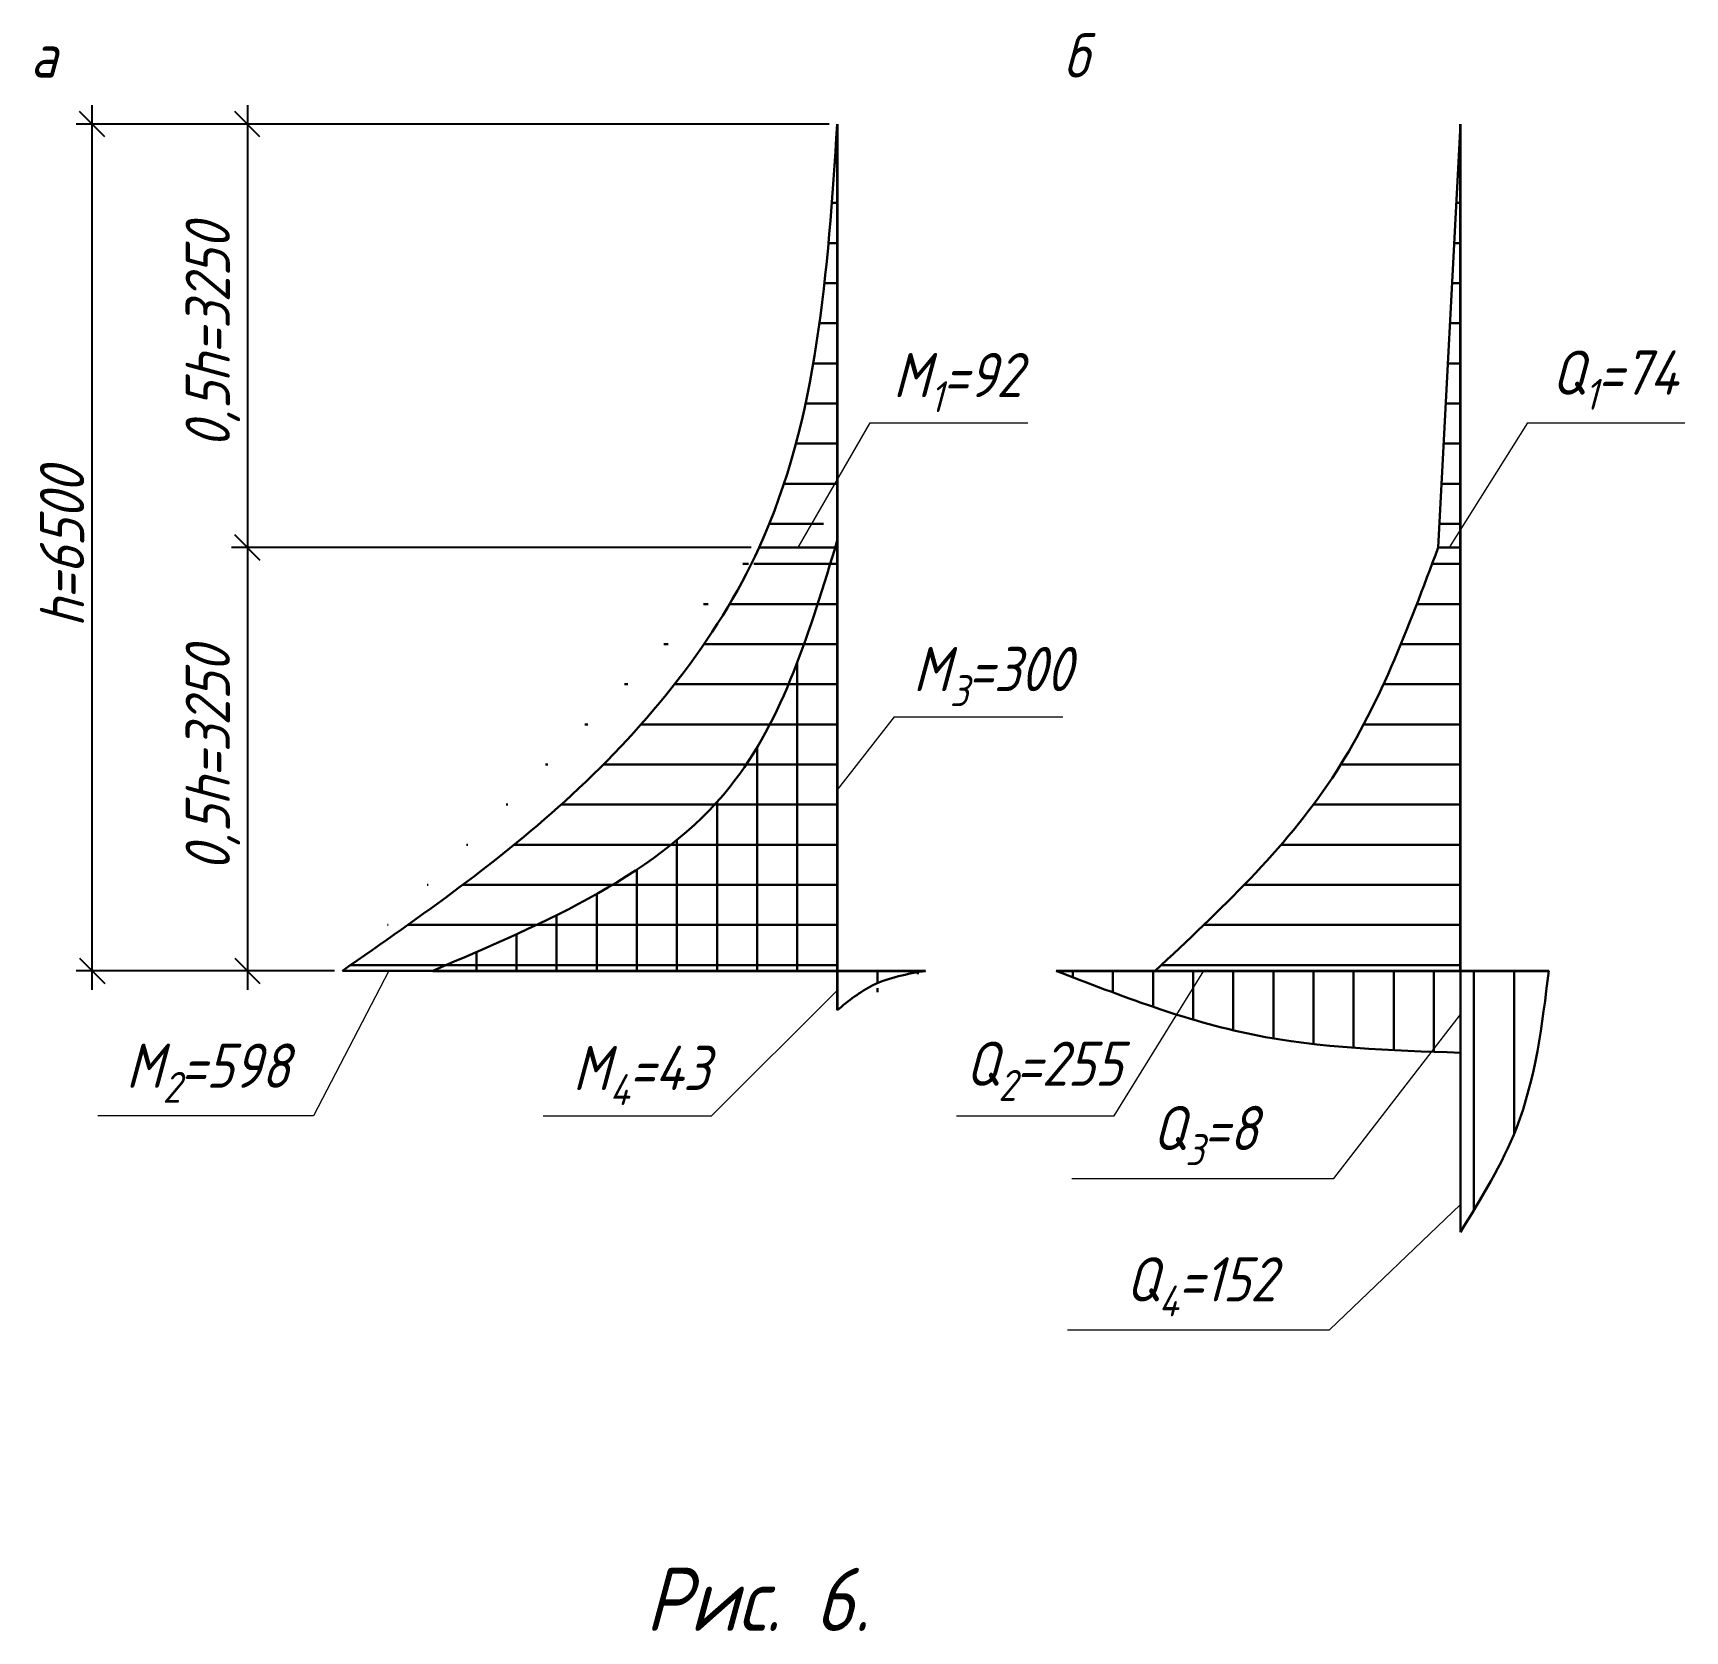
# Model space of a CAD drawing. Header units: millimetres. Extents: x -1004 to 900128, y -352756 to 107728.
# Drawn here: x 269959 to 283033, y -82608 to -69961 of the extents above; entities that cross this region are included whole.
import ezdxf

# ---------------------------------------------------------------- set-up
doc = ezdxf.new("R2010")
doc.units = ezdxf.units.MM
for name, color, linetype, lineweight in [('basic', 95, 'Continuous', 30), ('size', 45, 'Continuous', 20), ('text', 13, 'Continuous', 20), ('thick', 42, 'Continuous', 35), ('thin', 153, 'Continuous', 18)]:
    doc.layers.add(name, color=color, linetype=linetype, lineweight=lineweight)
doc.styles.add('Structures', font='isocpeur.ttf', dxfattribs={"width": 0.85, "oblique": 15})
doc.styles.add('structures 5', font='isocpeur.ttf', dxfattribs={"width": 0.85, "oblique": 15, "height": 5})
doc.dimstyles.new('structures 3.5', dxfattribs={"dimtxt": 3.5, "dimasz": 2, "dimexe": 1.25, "dimexo": 0.625, "dimtad": 1, "dimtxsty": 'Structures', "dimblk": 'OBLIQUE', "dimcen": 2.5, "dimdle": 1.5, "dimadec": 0, "dimazin": 0, "dimtfac": 1, "dimtmove": 0, "dimatfit": 3, "dimfxl": 1, "dimarcsym": 0})
pattern_1 = [(90, (181075.1789955049, -82418.21585122902), (-317.5, 0), [])]

# ---------------------------------------------------------------- blocks, each defined once
blk = doc.blocks.new('_Oblique')
at = {"color": 0, "linetype": 'ByBlock', "lineweight": -2}
blk.add_line((-0.5, -0.5), (0.5, 0.5), dxfattribs=at)
blk = doc.blocks.new('*D229')
at = {"layer": 'Defpoints', "color": 0, "transparency": 16777216}
for p in [(270426.3103660125, -70682.7671859978), (276323.4395539225, -70682.7671859978), (272408.4395539225, -77382.7671859978)]:
    blk.add_point(p, dxfattribs=at)
at = {"layer": 'size', "color": 0, "lineweight": -2, "transparency": 16777216}
for p, q in [((270426.3103660125, -77532.7671859978), (270426.3103660125, -70532.7671859978)), ((276260.9395539225, -70682.7671859978), (270301.3103660125, -70682.7671859978)), ((272345.9395539225, -77382.7671859978), (270301.3103660125, -77382.7671859978))]:
    blk.add_line(p, q, dxfattribs=at)
at = {"layer": 'size', "color": 0, "lineweight": -2, "transparency": 16777216, "xscale": 200, "yscale": 200, "zscale": 200}
for p, rotation in [((270426.3103660125, -70682.7671859978), 90), ((270426.3103660125, -77382.7671859978), 270)]:
    blk.add_blockref('_Oblique', p, dxfattribs=dict(at, rotation=rotation))
at = {"layer": 'size', "color": 0, "transparency": 16777216, "insert": (270188.8103660124, -74032.76718599786), "char_height": 350, "attachment_point": 5, "rotation": 90, "style": 'Structures'}
blk.add_mtext('h=6500', dxfattribs=at)
blk = doc.blocks.new('*D230')
at = {"layer": 'Defpoints', "color": 0, "transparency": 16777216}
for p in [(276323.4395539225, -70682.7671859978), (271655.1789955061, -74032.7671859978), (275705.4395539225, -74032.7671859978)]:
    blk.add_point(p, dxfattribs=at)
at = {"layer": 'size', "color": 0, "lineweight": -2, "transparency": 16777216}
for p, q in [((271655.1789955061, -70532.7671859978), (271655.1789955061, -74182.7671859978)), ((276260.9395539225, -70682.7671859978), (271530.1789955061, -70682.7671859978)), ((275642.9395539225, -74032.7671859978), (271530.1789955061, -74032.7671859978))]:
    blk.add_line(p, q, dxfattribs=at)
at = {"layer": 'size', "color": 0, "lineweight": -2, "transparency": 16777216, "xscale": 200, "yscale": 200, "zscale": 200}
for p, rotation in [((271655.1789955061, -70682.7671859978), 90), ((271655.1789955061, -74032.7671859978), 270)]:
    blk.add_blockref('_Oblique', p, dxfattribs=dict(at, rotation=rotation))
at = {"layer": 'size', "color": 0, "transparency": 16777216, "insert": (271382.6789955061, -72357.76718599786), "char_height": 350, "attachment_point": 5, "rotation": 90, "style": 'Structures'}
blk.add_mtext('0,5h=3250', dxfattribs=at)
blk = doc.blocks.new('*D231')
at = {"layer": 'Defpoints', "color": 0, "transparency": 16777216}
for p in [(272245.1789955052, -74032.7671859978), (271655.178995506, -77382.7671859978), (272408.4395539225, -77382.7671859978)]:
    blk.add_point(p, dxfattribs=at)
at = {"layer": 'size', "color": 0, "lineweight": -2, "transparency": 16777216}
for p, q in [((271655.178995506, -73882.7671859978), (271655.178995506, -77532.7671859978)), ((272182.6789955052, -74032.7671859978), (271530.178995506, -74032.7671859978)), ((272345.9395539225, -77382.7671859978), (271530.178995506, -77382.7671859978))]:
    blk.add_line(p, q, dxfattribs=at)
at = {"layer": 'size', "color": 0, "lineweight": -2, "transparency": 16777216, "xscale": 200, "yscale": 200, "zscale": 200}
for p, rotation in [((271655.178995506, -74032.7671859978), 90), ((271655.178995506, -77382.7671859978), 270)]:
    blk.add_blockref('_Oblique', p, dxfattribs=dict(at, rotation=rotation))
at = {"layer": 'size', "color": 0, "transparency": 16777216, "insert": (271382.678995506, -75707.76718599786), "char_height": 350, "attachment_point": 5, "rotation": 90, "style": 'Structures'}
blk.add_mtext('0,5h=3250', dxfattribs=at)

msp = doc.modelspace()

# ---------------------------------------------------------------- hatches: boundary and pattern name
at = {"layer": 'basic'}
h = msp.add_hatch(dxfattribs=at)
h.set_pattern_fill('ANSI31', color=256, scale=100, angle=315)
h.set_pattern_definition([(0, (181075.1789955049, -82418.21585122902), (8.526512829121202e-14, 317.5), [])])
edge = h.paths.add_edge_path()
edge.add_line((276323.4395539224, -74032.76718599777), (275705.4395539224, -74032.76718599777))
edge.add_spline(control_points=[(275705.4395539224, -74032.76718599777), (275369.2331054031, -74768.85570136465), (274328.1011958151, -76045.9336452499), (273032.8844734185, -76947.90986816917), (272408.4395539224, -77382.76718599777)], knot_values=[0, 0, 0, 9.094947017729282e-13, 2456.252634354829, 4742.864074920832, 4742.864074920832, 4742.864074920832, 4742.864074920832], degree=3, periodic=0)
edge.add_line((272408.4395539224, -77382.76718599777), (276323.4395539224, -77382.76718599777))
edge.add_line((276323.4395539224, -77382.76718599777), (276323.4395539224, -74032.76718599777))
edge = h.paths.add_edge_path()
edge.add_spline(control_points=[(276323.4395539224, -70682.76718599777), (276247.5784867395, -71847.33411224982), (276171.7174195566, -73011.90103850188), (275705.4395539224, -74032.76718599777)], knot_values=[0, 0, 0, 0, 3406.526676836684, 3406.526676836684, 3406.526676836684, 3406.526676836684], degree=3, periodic=0)
edge.add_line((275705.4395539224, -74032.76718599777), (276014.4395539224, -74032.76718599777))
edge.add_line((276014.4395539224, -74032.76718599777), (276323.4395539224, -73743.99901180615))
edge.add_line((276323.4395539224, -73743.99901180614), (276323.4395539224, -70682.76718599777))
h = msp.add_hatch(dxfattribs=at)
h.set_pattern_fill('ANSI31', color=256, scale=100, angle=315)
h.set_pattern_definition([(0, (179445.1789955049, -82418.21585122902), (8.526512829121202e-14, 317.5), [])])
edge = h.paths.add_edge_path()
edge.add_line((281255.178995505, -74032.76718599777), (281080.178995505, -74032.76718599777))
edge.add_spline(control_points=[(281080.178995505, -74032.76718599777), (280842.8005773048, -74669.60607379313), (280360.9084594882, -75962.42638439518), (279352.0680503976, -76904.66971516068), (278840.178995505, -77382.76718599777)], knot_values=[0, 0, 0, 0, 2009.443412837147, 4079.288038007142, 4079.288038007142, 4079.288038007142, 4079.288038007142], degree=3, periodic=0)
edge.add_line((278840.178995505, -77382.76718599777), (281255.178995505, -77382.76718599777))
edge.add_line((281255.178995505, -77382.76718599777), (281255.178995505, -74032.76718599777))
h.paths.add_polyline_path([(281255.178995505, -70682.76718599777), (281080.178995505, -74032.76718599777), (281255.178995505, -74032.76718599777)])
h = msp.add_hatch(dxfattribs=at)
h.set_pattern_fill('ANSI31', color=256, scale=100, angle=45)
h.set_pattern_definition(pattern_1)
edge = h.paths.add_edge_path()
edge.add_line((276323.4395539224, -74032.76718599777), (276307.1847730955, -74032.76718599777))
edge.add_spline(control_points=[(276307.1847730955, -74032.76718599776), (276099.1235612872, -74723.60263096238), (275601.1963199294, -76327.85676983949), (274025.0929188365, -76998.8862742548), (273123.4395539224, -77382.76718599777)], knot_values=[53.91940055703866, 53.91940055703866, 53.91940055703866, 53.91940055703866, 2123.558099905938, 4890.400115360955, 4890.400115360955, 4890.400115360955, 4890.400115360955], degree=3, periodic=0)
edge.add_line((273123.4395539224, -77382.76718599777), (276323.4395539224, -77382.76718599777))
edge.add_line((276323.4395539224, -77382.76718599777), (276323.4395539224, -74032.76718599777))
h = msp.add_hatch(dxfattribs=at)
h.set_pattern_fill('ANSI31', color=256, scale=100, angle=45)
h.set_pattern_definition(pattern_1)
edge = h.paths.add_edge_path()
edge.add_spline(control_points=[(277023.4395539224, -77382.76718599777), (276878.2148759169, -77408.89576559537), (276618.0139620148, -77455.71067600607), (276413.7143924943, -77621.5062805824), (276323.4395539224, -77694.76718599777)], knot_values=[0, 0, 0, 0, 433.9012434083655, 777.4264100885437, 777.4264100885437, 777.4264100885437, 777.4264100885437], degree=3, periodic=0)
edge.add_line((276893.4024435711, -77382.76718599777), (276323.4395539224, -77382.76718599777))
edge.add_line((276323.4395539224, -77382.76718599777), (276323.4395539224, -77694.76718599777))
h = msp.add_hatch(dxfattribs=at)
h.set_pattern_fill('ANSI31', color=256, scale=100, angle=45)
h.set_pattern_definition([(90, (179445.1789955049, -82418.21585122902), (-317.5, 0), [])])
edge = h.paths.add_edge_path()
edge.add_spline(control_points=[(278055.178995505, -77382.76718599777), (278568.2085830464, -77581.50634716233), (279597.7822311424, -77980.34611810095), (280701.4576004108, -78014.30894517066), (281255.178995505, -78031.348325146)], knot_values=[0, 0, 0, 0, 1637.504257511917, 3286.226122471569, 3286.226122471569, 3286.226122471569, 3286.226122471569], degree=3, periodic=0)
edge.add_line((281255.178995505, -78031.348325146), (281255.178995505, -77382.76718599777))
edge.add_line((281255.178995505, -77382.76718599777), (278840.178995505, -77382.76718599777))
edge.add_line((278840.178995505, -77382.76718599777), (278055.178995505, -77382.76718599777))
edge = h.paths.add_edge_path()
edge.add_spline(control_points=[(281255.178995505, -79451.76482199474), (281421.1278740124, -79183.80103942187), (281812.6364647832, -78551.61765959862), (281903.0747923612, -77810.02228111112), (281955.178995505, -77382.76718599777)], knot_values=[0, 0, 0, 0, 935.4950492465412, 2207.031175490159, 2207.031175490159, 2207.031175490159, 2207.031175490159], degree=3, periodic=0)
edge.add_line((281955.178995505, -77382.76718599777), (281255.178995505, -77382.76718599777))
edge.add_line((281255.178995505, -77382.76718599777), (281255.178995505, -79451.76482199474))

# ---------------------------------------------------------------- linework, layer by layer
for p, q in [((281080.178995505, -74032.76718599777), (281255.178995505, -70682.76718599777)), ((276323.4395539224, -77382.76718599777), (276323.4395539224, -73978.76718599777)), ((276323.4395539224, -74032.76718599777), (275705.4395539224, -74032.76718599777)), ((281255.178995505, -74032.76718599777), (281080.178995505, -74032.76718599777)), ((276323.4395539224, -77382.76718599777), (272408.4395539224, -77382.76718599777)), ((276323.4395539224, -77382.76718599777), (276323.4395539224, -77694.76718599777)), ((281255.178995505, -77382.76718599777), (278840.178995505, -77382.76718599777)), ((281255.178995505, -77382.76718599777), (281255.178995505, -79451.76482199474))]:
    msp.add_line(p, q, dxfattribs=at)
for points in [[(272408.4395539224, -77382.76718599777), (274222.7158556508, -75991.00809006425), (275705.4395539224, -74032.76718599777), (276323.4395539224, -70682.76718599777)], [(276323.4395539224, -73978.76718599777), (275475.5420065008, -75925.70548824378), (273123.4395539224, -77382.76718599777)], [(281080.178995505, -74032.76718599777), (280240.178995505, -75858.21585122902), (278840.178995505, -77382.76718599777)], [(276323.4395539224, -77694.76718599777), (276605.178995505, -77498.21585122902), (277023.4395539224, -77382.76718599777)], [(281255.178995505, -78031.348325146), (279612.6669303296, -77888.38712848943), (278055.178995505, -77382.76718599777)], [(281255.178995505, -79451.76482199474), (281698.9335221472, -78628.21585122902), (281955.178995505, -77382.76718599777)]]:
    msp.add_spline(points, degree=3, dxfattribs=at)
at = {"layer": 'thick'}
for p, q in [((276323.4395539224, -70682.76718599777), (276323.4395539224, -77382.76718599777)), ((281255.178995505, -77382.76718599777), (281255.178995505, -70682.76718599777)), ((273123.4395539224, -77382.76718599777), (277023.4395539224, -77382.76718599777)), ((278055.178995505, -77382.76718599777), (281955.178995505, -77382.76718599777))]:
    msp.add_line(p, q, dxfattribs=at)
at = {"layer": 'thin'}
for p, q in [((276014.4395539224, -74032.76718599777), (276585.178995505, -73047.3728258836)), ((276585.178995505, -73047.3728258836), (277831.9211901461, -73047.3728258836)), ((281786.1069331323, -73047.3728258836), (281167.678995505, -74032.76718599777)), ((281786.1069331323, -73047.3728258836), (283032.8491277734, -73047.3728258836)), ((276775.178995505, -75374.36337859415), (276323.4395539224, -75950.71441450459)), ((276775.178995505, -75374.36337859415), (278109.0573253582, -75374.36337859415)), ((272775.3192121543, -77382.76718599777), (272180.0860119336, -78531.62049646098)), ((278515.178995505, -78531.62049646098), (279225.178995505, -77382.76718599777)), ((275329.0573253582, -78531.62049646098), (276323.4395539224, -77538.76718599777)), ((280254.6502600299, -79027.31767464474), (281255.178995505, -77729.68130914656)), ((272180.0860119336, -78531.62049646098), (270471.1347020998, -78531.62049646098)), ((273995.178995505, -78531.62049646098), (275329.0573253582, -78531.62049646098)), ((277268.4368008638, -78531.62049646098), (278515.178995505, -78531.62049646098)), ((278179.5368096844, -79027.31767464474), (280254.6502600299, -79027.31767464474)), ((280220.2924458504, -80224.74318508802), (281255.178995505, -79233.19347532069)), ((278145.178995505, -80224.74318508802), (280220.2924458504, -80224.74318508802))]:
    msp.add_line(p, q, dxfattribs=at)

# ---------------------------------------------------------------- texts
at = {"layer": 'text', "attachment_point": 5, "style": 'structures 5'}
for s, insert, char_height, width in [('\\A1;а', (270041.692841052, -70138.40524516841), 350, 361.7927245815808), ('\\A1;б', (278211.692841052, -70138.40524516841), 350, 361.7927245815808), ('\\A1;M{\\H0.7x;\\S^ 1;}=92', (277275.0430178804, -72727.59467258681), 350, 1401.583920005622), ('\\A1;Q{\\H0.7x;\\S^ 1;}=74', (282475.9709555077, -72708.21585122902), 350, 1401.583920005622), ('\\A1;M{\\H0.7x;\\S^ 3;}=300', (277552.1791530924, -75054.58522529736), 350, 1401.583920005622), ('\\A1;M{\\H0.7x;\\S^ 2;}=598', (271341.8398787229, -78193.8300699), 350, 1514.967067832156), ('\\A1;M{\\H0.7x;\\S^ 4;}=43', (274772.1791530924, -78211.84234316419), 350, 1401.583920005622), ('\\A1;Q{\\H0.7x;\\S^ 2;}=255', (277958.3008232393, -78178.21585122902), 350, 1401.583920005622), ('\\A1;\\pxt3;Q{\\H0.7x;\\S^ 3;}=8', (279234.6502600299, -78687.31767464474), 350, 1401.583920005622), ('\\A1;\\pxt3;Q{\\H0.7x;\\S^ 4;}=152', (279200.2924458504, -79884.74318508802), 350, 1401.583920005622), ('Рис. 6.', (275691.692841052, -82358.40524516841), 500, 2515.897511271251)]:
    msp.add_mtext(s, dxfattribs=dict(at, insert=insert, char_height=char_height, width=width))

# ---------------------------------------------------------------- dimensions: what is measured, and where the dimension line sits
at = {"layer": 'size'}
for base, p1, p2, text, picture, middle in [((270426.3103660125, -70682.7671859978), (272408.4395539224, -77382.76718599777), (276323.4395539224, -70682.76718599777), 'h=6500', '*D229', (270188.8103660124, -74032.76718599786)), ((271655.1789955061, -74032.7671859978), (276323.4395539224, -70682.76718599777), (275705.4395539224, -74032.76718599777), '0,5h=3250', '*D230', (271382.6789955061, -72357.76718599786)), ((271655.178995506, -77382.7671859978), (272245.1789955051, -74032.76718599777), (272408.4395539224, -77382.76718599777), '0,5h=3250', '*D231', (271382.678995506, -75707.76718599786))]:
    dim = msp.add_linear_dim(base=base, p1=p1, p2=p2, angle=90, text=text, dimstyle='structures 3.5', dxfattribs=at)
    dim.commit()
    dim.dimension.update_dxf_attribs({"geometry": picture, "text_midpoint": middle})

doc.saveas('drawing.dxf')
